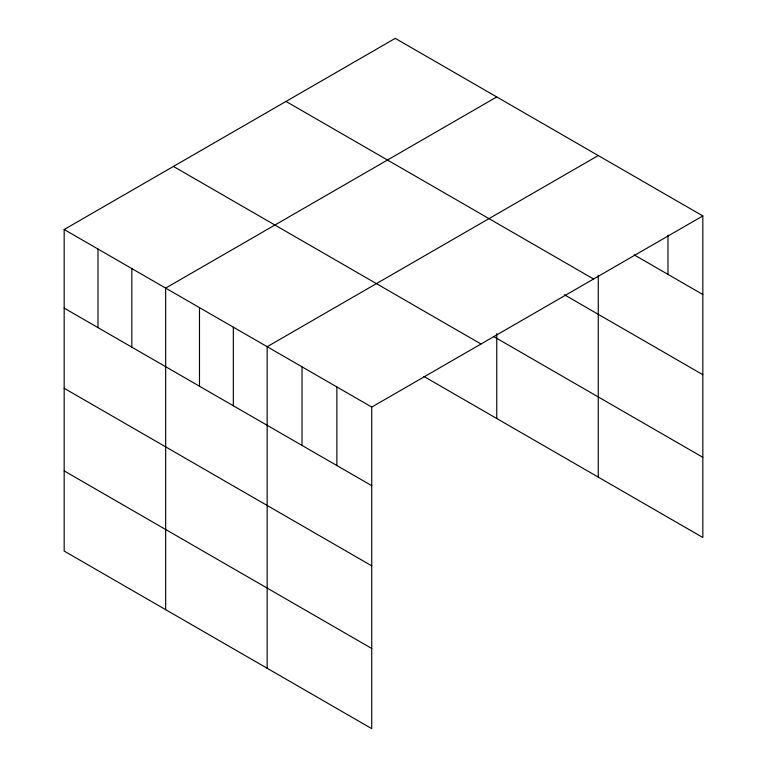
<?xml version="1.0" encoding="UTF-8"?>
<svg xmlns="http://www.w3.org/2000/svg" width="767" height="767" viewBox="0 0 767 767"><rect width="100%" height="100%" fill="white"/><g stroke="black" fill="none" stroke-linecap="round" stroke-linejoin="round"><path stroke-width="1.15" d="M702.831 215.93L371.736 407.085L371.736 728.65L64.169 551.07L64.169 229.506L395.264 38.35L702.831 215.93L702.831 537.494L423.969 376.492M496.757 96.949L165.662 288.104L165.662 609.679M598.26 155.548L267.165 346.703L267.165 668.278M634.146 254.855L702.831 294.518M286.005 101.436L593.572 279.006M564.426 294.787L702.831 374.699M493.689 336.56L702.831 457.314M173.428 166.429L480.995 344M64.169 229.506L371.736 407.085M64.169 308.094L371.736 485.674M64.169 388.275L371.736 565.854M64.169 470.89L371.736 648.47M667.98 235.095L667.98 274.385M598.26 275.411L598.26 477.122M496.757 333.616L496.757 418.514M336.876 386.961L336.876 465.55M302.025 366.827L302.025 445.416M233.331 327.173L233.331 405.762M199.497 307.644L199.497 386.232M131.828 268.575L131.828 347.163M97.994 249.045L97.994 327.634"/></g></svg>
